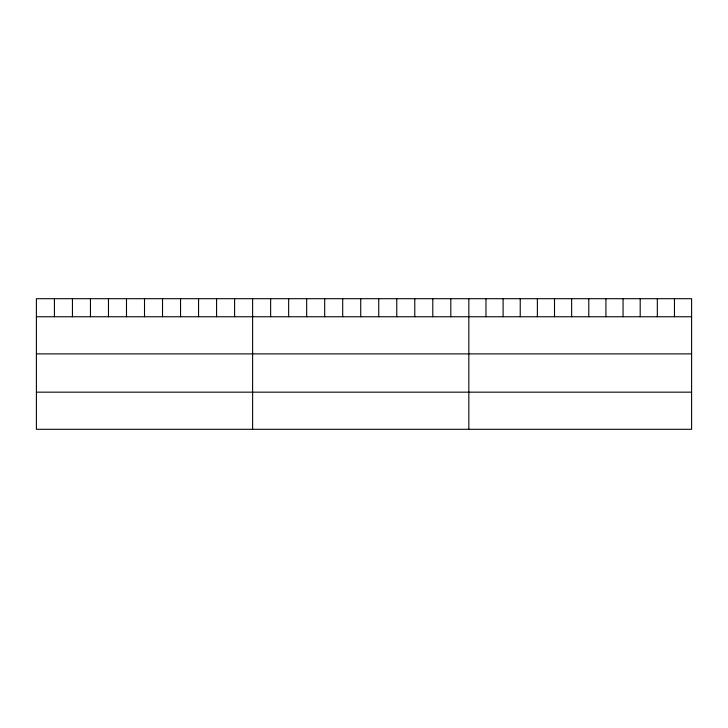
<?xml version="1.0" encoding="UTF-8"?>
<svg xmlns="http://www.w3.org/2000/svg" width="728" height="728" viewBox="0 0 728 728"><rect width="100%" height="100%" fill="white"/><g stroke="black" fill="none" stroke-linecap="round" stroke-linejoin="round"><path stroke-width="1.09" d="M691.6 316.753L691.6 429.302L36.4 429.302L36.4 298.698L691.6 298.698L691.6 316.753L36.4 316.753M36.4 353.89L691.6 353.89M36.4 392.164L691.6 392.164M674.465 298.698L674.465 316.753M657.329 298.698L657.329 316.753M640.194 298.698L640.194 316.753M623.059 298.698L623.059 316.753M605.923 298.698L605.923 316.753M588.788 298.698L588.788 316.753M571.644 298.698L571.644 316.753M554.509 298.698L554.509 316.753M537.373 298.698L537.373 316.753M520.238 298.698L520.238 316.753M503.103 298.698L503.103 316.753M485.967 298.698L485.967 316.753M468.832 298.698L468.832 429.302M450.814 298.698L450.814 316.753M432.796 298.698L432.796 316.753M414.778 298.698L414.778 316.753M396.76 298.698L396.76 316.753M378.742 298.698L378.742 316.753M360.724 298.698L360.724 316.753M342.706 298.698L342.706 316.753M324.688 298.698L324.688 316.753M306.67 298.698L306.67 316.753M288.652 298.698L288.652 316.753M270.634 298.698L270.634 316.753M252.616 298.698L252.616 429.302M234.598 298.698L234.598 316.753M216.58 298.698L216.58 316.753M198.562 298.698L198.562 316.753M180.544 298.698L180.544 316.753M162.526 298.698L162.526 316.753M144.508 298.698L144.508 316.753M126.49 298.698L126.49 316.753M108.472 298.698L108.472 316.753M90.454 298.698L90.454 316.753M72.436 298.698L72.436 316.753M54.418 298.698L54.418 316.753"/></g></svg>
